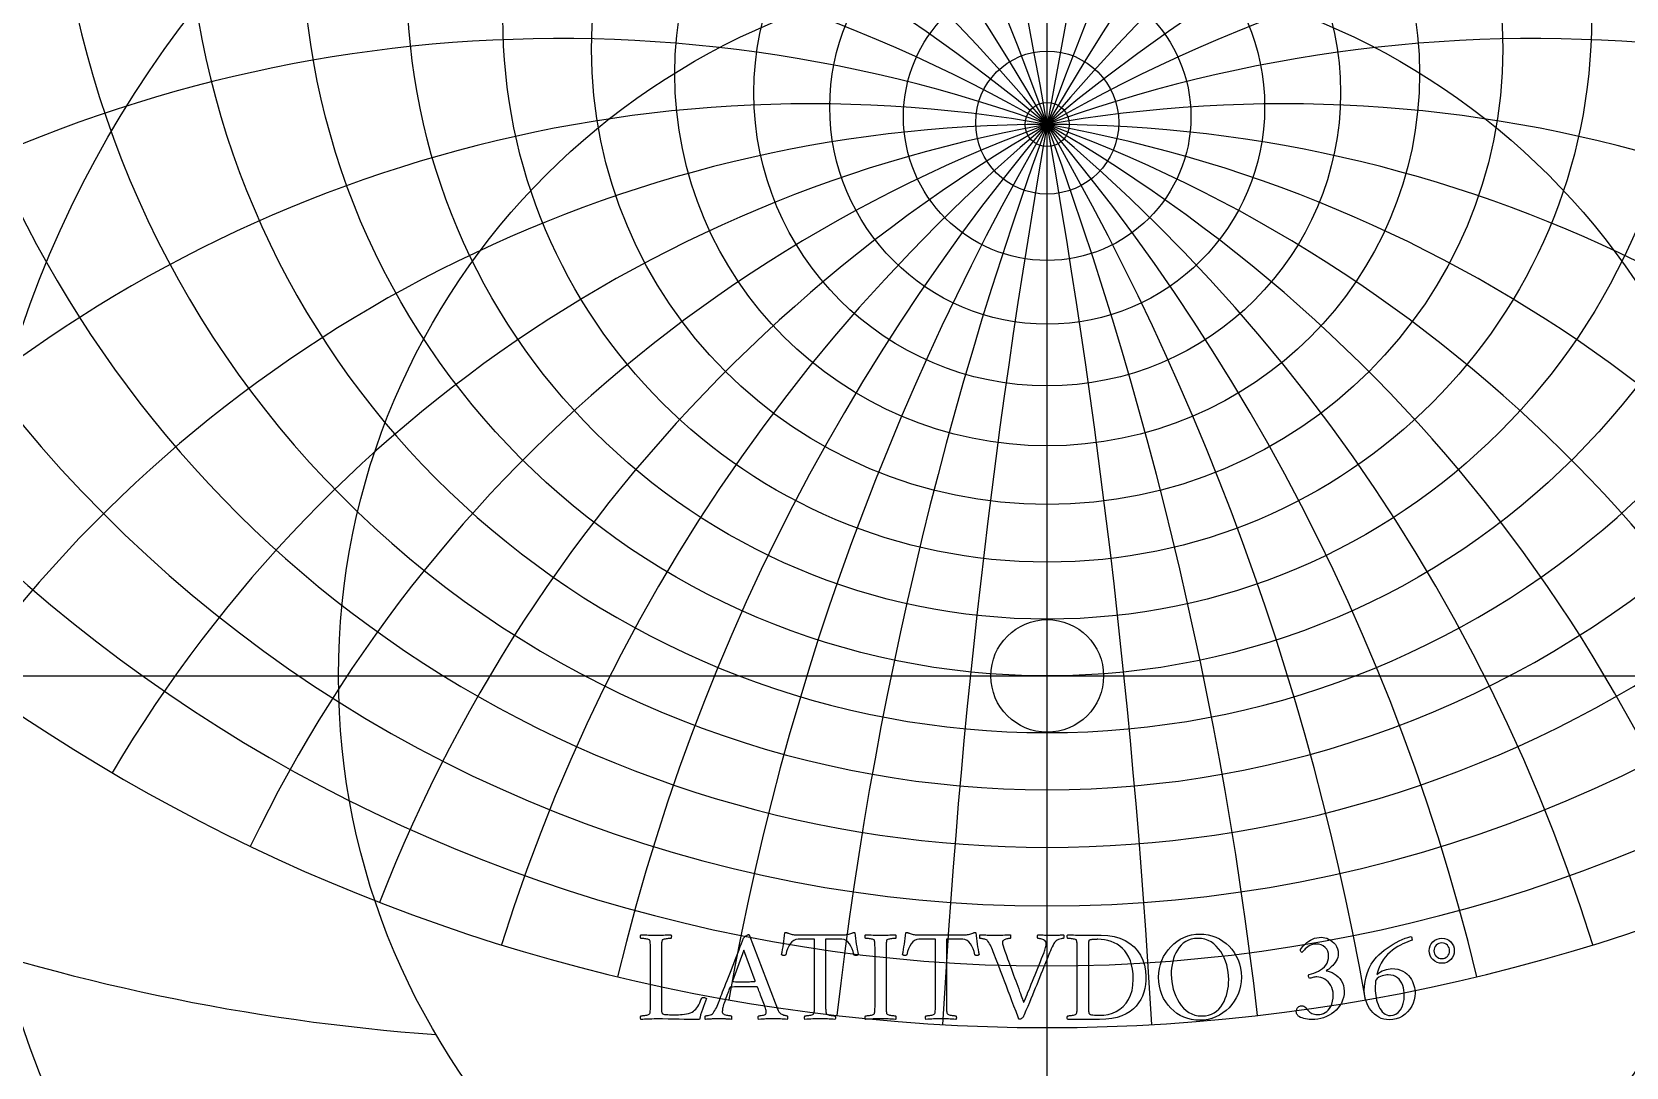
# Model space of a CAD drawing. Header units: millimetres. Extents: x -76 to 76, y -76 to 86.
# Drawn here: x -42 to 23.9, y -16.2 to 26.6 of the extents above; entities that cross this region are included whole.
import ezdxf

# ---------------------------------------------------------------- set-up
doc = ezdxf.new("R2010")
doc.units = ezdxf.units.MM
for name, color, linetype in [('CUT_INNER', 6, 'Continuous'), ('CUT_OUTER', 1, 'Continuous'), ('ENGRAVE', 7, 'Continuous'), ('ENGRAVE_FINE', 8, 'Continuous'), ('GUIDE', 3, 'Continuous'), ('TEXT', 5, 'Continuous')]:
    doc.layers.add(name, color=color, linetype=linetype)

msp = doc.modelspace()

# ---------------------------------------------------------------- linework, layer by layer
at = {"layer": 'CUT_INNER'}
msp.add_circle((0, 0), 2.33, dxfattribs=at)
at = {"layer": 'CUT_OUTER'}
msp.add_arc((0.0001, -0.0001), 75.9999, 179.913117, 0.0001, dxfattribs=at)
at = {"layer": 'ENGRAVE'}
for points in [[(0, -68.4), (0, 68.4)], [(-68.4, 0), (68.4, 0)]]:
    msp.add_lwpolyline(points, dxfattribs=at)
for centre, radius in [((0, 0), 68.4), ((0, 30.813), 30.813), ((0, 28.8188), 26.4723), ((0, 27.2162), 22.5103), ((0, 0), 44.7739), ((0, 25.9327), 18.8412), ((0, 24.9158), 15.3988), ((0, 24.1272), 12.13), ((0, 23.539), 8.9911), ((0, 0), 29.3085), ((0, 23.1318), 5.9447), ((0, 22.8924), 2.9578), ((0, 22.8134), 0.912)]:
    msp.add_circle(centre, radius, dxfattribs=at)
for centre, radius, start, end in [((0, 33.2996), 35.6461, 104.436571, 75.563429), ((0, 36.4224), 41.1283, 146.343028, 33.656972), ((0, 40.3911), 47.4826, 168.076059, 11.923941), ((0, 45.5234), 55.0404, 184.845211, 355.154789), ((0, 52.3215), 64.3186, 199.041634, 340.958366), ((0, -32.5302), 55.3436, 36, 144), ((0, -32.5302), 55.3436, 36, 144), ((0, 61.626), 76.1739, 211.615649, 328.384351), ((-19.0381, 71.0512), 86.1129, 235.026154, 265.845624)]:
    msp.add_arc(centre, radius, start, end, dxfattribs=at)
at = {"layer": 'ENGRAVE_FINE'}
for centre, radius, start, end in [((-313.8692, -32.5302), 318.7111, 3.256593, 18.285878), ((-313.8692, -32.5302), 318.7111, 3.256593, 18.285878), ((313.8692, -32.5302), 318.7111, 161.714122, 176.743407), ((313.8692, -32.5302), 318.7111, 161.714122, 176.743407), ((-152.0553, -32.5302), 161.8139, 6.558023, 36.869498), ((-152.0553, -32.5302), 161.8139, 6.558023, 36.869498), ((152.0553, -32.5302), 161.8139, 143.130502, 173.441977), ((152.0553, -32.5302), 161.8139, 143.130502, 173.441977), ((-95.8579, -32.5302), 110.6872, 9.951474, 56.069558), ((-95.8579, -32.5302), 110.6872, 9.951474, 56.069558), ((95.8579, -32.5302), 110.6872, 123.930442, 170.048526), ((95.8579, -32.5302), 110.6872, 123.930442, 170.048526), ((-65.9559, -32.5302), 86.0994, 13.489072, 76.236453), ((-65.9559, -32.5302), 86.0994, 13.489072, 76.236453), ((65.9559, -32.5302), 86.0994, 103.763547, 166.510928), ((65.9559, -32.5302), 86.0994, 103.763547, 166.510928), ((-46.4388, -32.5302), 72.2459, 17.231004, 97.725349), ((-46.4388, -32.5302), 72.2459, 17.231004, 97.725349), ((46.4388, -32.5302), 72.2459, 82.274651, 162.768996), ((46.4388, -32.5302), 72.2459, 82.274651, 162.768996), ((-31.9526, -32.5302), 63.9053, 21.249547, 120.755909), ((-31.9526, -32.5302), 63.9053, 21.249547, 120.755909), ((31.9526, -32.5302), 63.9053, 59.244091, 158.750453), ((31.9526, -32.5302), 63.9053, 59.244091, 158.750453), ((-20.1434, -32.5302), 58.8954, 25.634518, 130.214249), ((-20.1434, -32.5302), 58.8954, 25.634518, 130.214249), ((20.1434, -32.5302), 58.8954, 49.785751, 154.365482), ((20.1434, -32.5302), 58.8954, 49.785751, 154.365482), ((-9.7586, -32.5302), 56.1974, 30.500929, 137.66478), ((-9.7586, -32.5302), 56.1974, 30.500929, 137.66478), ((9.7586, -32.5302), 56.1974, 42.33522, 149.499071), ((9.7586, -32.5302), 56.1974, 42.33522, 149.499071), ((0, 129.939), 152.7524, 243.541053, 296.458947)]:
    msp.add_arc(centre, radius, start, end, dxfattribs=at)
at = {"layer": 'GUIDE'}
msp.add_circle((0, 0), 69.54, dxfattribs=at)
at = {"layer": 'TEXT'}
for points in [[(-15.9487, -13.5826), (-15.9487, -13.5886), (-15.9487, -13.5961), (-15.9487, -13.6048), (-15.9487, -13.6149), (-15.9487, -13.6411), (-15.9487, -13.6709), (-15.9487, -13.7044), (-15.9487, -13.7417), (-15.9484, -13.7799), (-15.9474, -13.8165), (-15.9457, -13.8514), (-15.9433, -13.8846), (-15.94, -13.9136), (-15.9352, -13.9358), (-15.9292, -13.9514), (-15.9218, -13.9601), (-15.8933, -13.9771), (-15.8618, -13.9905), (-15.8272, -14.0001), (-15.7896, -14.006), (-15.7449, -14.0095), (-15.6892, -14.012), (-15.6222, -14.0135), (-15.5442, -14.0141), (-15.2476, -14.0141), (-15.1702, -14.0119), (-15.0891, -14.0053), (-15.0043, -13.9943), (-14.9159, -13.979), (-14.8301, -13.9589), (-14.7534, -13.9338), (-14.6858, -13.9037), (-14.6273, -13.8684), (-14.5796, -13.83), (-14.5336, -13.7848), (-14.4893, -13.7329), (-14.4466, -13.6743), (-14.406, -13.6068), (-14.3677, -13.5286), (-14.3318, -13.4396), (-14.2983, -13.3399), (-14.2895, -13.3257), (-14.274, -13.3156), (-14.2518, -13.3095), (-14.2228, -13.3075), (-14.1783, -13.3095), (-14.1419, -13.3156), (-14.1136, -13.3257), (-14.0933, -13.3399), (-14.1319, -13.4494), (-14.1722, -13.5623), (-14.2142, -13.6786), (-14.2578, -13.7983), (-14.2985, -13.9153), (-14.3313, -14.0235), (-14.3564, -14.1229), (-14.3738, -14.2136), (-14.5865, -14.2129), (-14.7985, -14.2109), (-15.0099, -14.2075), (-15.2206, -14.2028), (-15.4377, -14.1981), (-15.6683, -14.1947), (-15.9123, -14.1927), (-16.1699, -14.192), (-16.2592, -14.1925), (-16.3438, -14.1941), (-16.4237, -14.1966), (-16.4989, -14.2001), (-16.5724, -14.2037), (-16.6472, -14.2062), (-16.7234, -14.2077), (-16.8009, -14.2082), (-16.8102, -14.1954), (-16.8164, -14.1786), (-16.8196, -14.1577), (-16.8198, -14.1327), (-16.8176, -14.1078), (-16.8137, -14.0869), (-16.8082, -14.07), (-16.8009, -14.0572), (-16.7814, -14.0567), (-16.7551, -14.0552), (-16.722, -14.0526), (-16.6822, -14.0491), (-16.6396, -14.0442), (-16.598, -14.0376), (-16.5574, -14.0294), (-16.5177, -14.0194), (-16.4832, -14.0083), (-16.4577, -13.9965), (-16.4414, -13.9841), (-16.4341, -13.9709), (-16.4245, -13.9362), (-16.4173, -13.8967), (-16.4124, -13.8526), (-16.4099, -13.8037), (-16.4087, -13.7515), (-16.4078, -13.6972), (-16.4073, -13.6409), (-16.4072, -13.5826), (-16.4072, -11.3335), (-16.4073, -11.275), (-16.4078, -11.2182), (-16.4087, -11.1631), (-16.4099, -11.1096), (-16.4124, -11.0596), (-16.4173, -11.0146), (-16.4245, -10.9746), (-16.4341, -10.9397), (-16.4414, -10.9246), (-16.4577, -10.9114), (-16.4832, -10.9003), (-16.5177, -10.8912), (-16.5574, -10.8836), (-16.598, -10.877), (-16.6396, -10.8715), (-16.6822, -10.8669), (-16.722, -10.8634), (-16.7551, -10.8608), (-16.7814, -10.8593), (-16.8009, -10.8588), (-16.8082, -10.846), (-16.8137, -10.8292), (-16.8176, -10.8083), (-16.8198, -10.7833), (-16.8196, -10.7584), (-16.8164, -10.7375), (-16.8102, -10.7206), (-16.8009, -10.7078), (-16.7203, -10.7107), (-16.6404, -10.7139), (-16.5612, -10.7174), (-16.4827, -10.7213), (-16.4048, -10.7248), (-16.3276, -10.7274), (-16.2511, -10.7289), (-16.1753, -10.7294), (-16.0976, -10.7289), (-16.0209, -10.7274), (-15.9452, -10.7248), (-15.8705, -10.7213), (-15.7955, -10.7174), (-15.7188, -10.7139), (-15.6404, -10.7107), (-15.5604, -10.7078), (-15.5511, -10.7206), (-15.5449, -10.7375), (-15.5417, -10.7584), (-15.5415, -10.7833), (-15.5437, -10.8083), (-15.5476, -10.8292), (-15.5531, -10.846), (-15.5604, -10.8588), (-15.5799, -10.8593), (-15.6062, -10.8608), (-15.6393, -10.8634), (-15.679, -10.8669), (-15.7215, -10.8715), (-15.7626, -10.877), (-15.8024, -10.8836), (-15.8409, -10.8912), (-15.8746, -10.9003), (-15.9002, -10.9114), (-15.9177, -10.9246), (-15.9271, -10.9397), (-15.9344, -10.9687), (-15.94, -11.0018), (-15.9438, -11.0388), (-15.946, -11.08), (-15.9472, -11.1241), (-15.948, -11.1703), (-15.9486, -11.2185), (-15.9487, -11.2687), (-15.9487, -11.2768), (-15.9487, -11.2849), (-15.9487, -11.293), (-15.9487, -11.3011), (-15.9487, -11.3092), (-15.9487, -11.3173), (-15.9487, -11.3254), (-15.9487, -11.3335)], [(-13.5702, -13.4585), (-13.567, -13.4503), (-13.5574, -13.4255), (-13.5413, -13.3842), (-13.5189, -13.3264), (-13.4911, -13.2544), (-13.4589, -13.1706), (-13.4224, -13.0751), (-13.3814, -12.9677), (-13.3367, -12.8512), (-13.289, -12.7284), (-13.2383, -12.5991), (-13.1845, -12.4634), (-13.1291, -12.3235), (-13.0733, -12.1816), (-13.0172, -12.0377), (-12.9607, -11.8917), (-12.9046, -11.7462), (-12.8495, -11.6038), (-12.7954, -11.4644), (-12.7423, -11.3281), (-12.6912, -11.1973), (-12.6432, -11.0746), (-12.5981, -10.96), (-12.5562, -10.8534), (-12.5422, -10.8312), (-12.5218, -10.8076), (-12.495, -10.7826), (-12.4618, -10.7563), (-12.4276, -10.7328), (-12.3977, -10.7159), (-12.3723, -10.7058), (-12.3512, -10.7024), (-12.3463, -10.7026), (-12.3425, -10.7031), (-12.3396, -10.7039), (-12.3377, -10.7051), (-12.3359, -10.7066), (-12.333, -10.7085), (-12.3291, -10.7107), (-12.3243, -10.7132), (-11.2509, -13.5286), (-11.198, -13.6675), (-11.1579, -13.7713), (-11.1306, -13.8401), (-11.1161, -13.8738), (-11.0994, -13.9025), (-11.0763, -13.9291), (-11.0468, -13.9537), (-11.0109, -13.9763), (-10.9718, -13.9964), (-10.9327, -14.0134), (-10.8936, -14.0274), (-10.8545, -14.0383), (-10.819, -14.0466), (-10.7905, -14.0525), (-10.7691, -14.056), (-10.7547, -14.0572), (-10.7456, -14.0725), (-10.7399, -14.0916), (-10.7375, -14.1143), (-10.7386, -14.1408), (-10.7413, -14.1663), (-10.7439, -14.186), (-10.7466, -14.2), (-10.7493, -14.2082), (-10.8255, -14.203), (-10.8977, -14.1981), (-10.9658, -14.1936), (-11.0298, -14.1893), (-11.0949, -14.1858), (-11.166, -14.1833), (-11.2432, -14.1818), (-11.3265, -14.1813), (-11.4143, -14.1818), (-11.4943, -14.1833), (-11.5666, -14.1858), (-11.6312, -14.1893), (-11.6957, -14.1936), (-11.768, -14.1981), (-11.8481, -14.203), (-11.9359, -14.2082), (-11.9452, -14.1954), (-11.9514, -14.1786), (-11.9546, -14.1577), (-11.9548, -14.1327), (-11.9523, -14.1078), (-11.9474, -14.0869), (-11.9401, -14.07), (-11.9305, -14.0572), (-11.9029, -14.056), (-11.8685, -14.0525), (-11.8274, -14.0466), (-11.7795, -14.0383), (-11.7323, -14.028), (-11.6932, -14.0161), (-11.6622, -14.0024), (-11.6393, -13.9871), (-11.6298, -13.9743), (-11.6231, -13.9574), (-11.6191, -13.9365), (-11.6177, -13.9116), (-11.6199, -13.8831), (-11.6265, -13.8462), (-11.6374, -13.8008), (-11.6528, -13.7471), (-11.6715, -13.6872), (-11.6925, -13.6237), (-11.716, -13.5564), (-11.7418, -13.4855), (-11.7687, -13.4132), (-11.7957, -13.3419), (-11.8227, -13.2716), (-11.8496, -13.2023), (-11.8754, -13.1366), (-11.8988, -13.0769), (-11.9199, -13.0233), (-11.9386, -12.9758), (-11.954, -12.9369), (-11.9649, -12.909), (-11.9715, -12.8924), (-11.9737, -12.8868), (-11.9744, -12.8861), (-11.9764, -12.8841), (-11.9797, -12.8807), (-11.9845, -12.876), (-11.9899, -12.8713), (-11.9953, -12.8679), (-12.0006, -12.8659), (-12.006, -12.8652), (-12.0488, -12.8629), (-12.0964, -12.8612), (-12.1486, -12.8602), (-12.2056, -12.8598), (-12.2639, -12.8598), (-12.3202, -12.8598), (-12.3745, -12.8598), (-12.4267, -12.8598), (-12.4402, -12.8598), (-12.4537, -12.8598), (-12.4672, -12.8598), (-12.4807, -12.8598), (-12.4938, -12.8598), (-12.5063, -12.8598), (-12.5181, -12.8598), (-12.5292, -12.8598), (-12.6071, -12.86), (-12.6789, -12.8605), (-12.7446, -12.8613), (-12.8043, -12.8625), (-12.865, -12.8644), (-12.9337, -12.8672), (-13.0106, -12.8711), (-13.0955, -12.876), (-13.0986, -12.8765), (-13.1023, -12.878), (-13.1067, -12.8806), (-13.1117, -12.8841), (-13.1164, -12.8876), (-13.1198, -12.8902), (-13.1218, -12.8917), (-13.1225, -12.8922), (-13.125, -12.8989), (-13.1326, -12.9192), (-13.1453, -12.9529), (-13.163, -13.0001), (-13.1842, -13.0565), (-13.2075, -13.118), (-13.2327, -13.1846), (-13.26, -13.2563), (-13.2875, -13.3292), (-13.3133, -13.3999), (-13.3374, -13.4681), (-13.3598, -13.534), (-13.3819, -13.5987), (-13.3996, -13.6581), (-13.4129, -13.712), (-13.4218, -13.7606), (-13.4277, -13.804), (-13.432, -13.8428), (-13.4345, -13.8769), (-13.4353, -13.9062), (-13.4301, -13.9343), (-13.4144, -13.9594), (-13.3883, -13.9815), (-13.3517, -14.0006), (-13.3096, -14.0166), (-13.2668, -14.0296), (-13.2233, -14.0395), (-13.1791, -14.0464), (-13.1389, -14.0511), (-13.107, -14.0545), (-13.0836, -14.0565), (-13.0686, -14.0572), (-13.0635, -14.0655), (-13.0591, -14.0794), (-13.0554, -14.0992), (-13.0524, -14.1246), (-13.0507, -14.1511), (-13.051, -14.1738), (-13.0534, -14.1929), (-13.0578, -14.2082), (-13.1072, -14.2055), (-13.1528, -14.2028), (-13.1948, -14.2001), (-13.2331, -14.1974), (-13.2695, -14.1947), (-13.3059, -14.192), (-13.3423, -14.1893), (-13.3787, -14.1866), (-13.418, -14.1843), (-13.463, -14.1826), (-13.5137, -14.1816), (-13.5702, -14.1813), (-13.6271, -14.1816), (-13.6794, -14.1826), (-13.7269, -14.1843), (-13.7697, -14.1866), (-13.8102, -14.1893), (-13.8506, -14.192), (-13.8911, -14.1947), (-13.9315, -14.1974), (-13.9747, -14.2001), (-14.0232, -14.2028), (-14.0772, -14.2055), (-14.1365, -14.2082), (-14.1412, -14.2), (-14.1446, -14.186), (-14.1466, -14.1663), (-14.1473, -14.1408), (-14.1466, -14.1143), (-14.1446, -14.0916), (-14.1412, -14.0725), (-14.1365, -14.0572), (-14.108, -14.0557), (-14.0711, -14.0511), (-14.0258, -14.0435), (-13.972, -14.0329), (-13.9189, -14.0189), (-13.8756, -14.0012), (-13.842, -13.9798), (-13.8183, -13.9547), (-13.7793, -13.902), (-13.7434, -13.8462), (-13.7106, -13.7874), (-13.6807, -13.7255), (-13.6526, -13.6613), (-13.6248, -13.5954), (-13.5973, -13.5278), (-13.5702, -13.4585)], [(-8.3708, -10.7078), (-8.3361, -10.7061), (-8.2966, -10.7011), (-8.2525, -10.6926), (-8.2036, -10.6808), (-8.1557, -10.6677), (-8.1146, -10.6552), (-8.0802, -10.6434), (-8.0526, -10.6323), (-8.0327, -10.6229), (-8.0162, -10.6161), (-8.003, -10.6121), (-7.9932, -10.6107), (-7.9848, -10.6114), (-7.9757, -10.6134), (-7.9659, -10.6168), (-7.9555, -10.6215), (-7.9415, -10.7419), (-7.9265, -10.8602), (-7.9105, -10.9765), (-7.8935, -11.0907), (-7.8754, -11.203), (-7.8564, -11.3132), (-7.8363, -11.4214), (-7.8153, -11.5276), (-7.8217, -11.5334), (-7.8301, -11.5398), (-7.8405, -11.5468), (-7.853, -11.5546), (-7.8672, -11.5613), (-7.8827, -11.5654), (-7.8995, -11.5667), (-7.9177, -11.5654), (-7.9447, -11.5637), (-7.9663, -11.5586), (-7.9825, -11.5502), (-7.9932, -11.5384), (-8.0246, -11.4066), (-8.0647, -11.2863), (-8.1136, -11.1774), (-8.1712, -11.08), (-8.238, -10.9997), (-8.3142, -10.9424), (-8.3998, -10.908), (-8.4948, -10.8966), (-9.1636, -10.8966), (-9.1636, -13.5826), (-9.1635, -13.6409), (-9.163, -13.6972), (-9.1621, -13.7515), (-9.1609, -13.8037), (-9.1584, -13.8526), (-9.1535, -13.8967), (-9.1463, -13.9362), (-9.1367, -13.9709), (-9.1272, -13.9841), (-9.1097, -13.9965), (-9.0841, -14.0083), (-9.0504, -14.0194), (-9.0121, -14.0294), (-8.9728, -14.0376), (-8.9326, -14.0442), (-8.8913, -14.0491), (-8.8527, -14.0526), (-8.8205, -14.0552), (-8.7947, -14.0567), (-8.7753, -14.0572), (-8.7681, -14.07), (-8.7625, -14.0869), (-8.7586, -14.1078), (-8.7564, -14.1327), (-8.7566, -14.1577), (-8.7598, -14.1786), (-8.766, -14.1954), (-8.7753, -14.2082), (-8.8554, -14.203), (-8.9337, -14.1981), (-9.0104, -14.1936), (-9.0854, -14.1893), (-9.1601, -14.1858), (-9.2358, -14.1833), (-9.3125, -14.1818), (-9.3902, -14.1813), (-9.466, -14.1818), (-9.5425, -14.1833), (-9.6197, -14.1858), (-9.6976, -14.1893), (-9.7761, -14.1936), (-9.8554, -14.1981), (-9.9353, -14.203), (-10.0158, -14.2082), (-10.0251, -14.1954), (-10.0313, -14.1786), (-10.0345, -14.1577), (-10.0347, -14.1327), (-10.0325, -14.1078), (-10.0286, -14.0869), (-10.0231, -14.07), (-10.0158, -14.0572), (-9.9963, -14.0567), (-9.97, -14.0552), (-9.9369, -14.0526), (-9.8972, -14.0491), (-9.8545, -14.0442), (-9.8129, -14.0376), (-9.7723, -14.0294), (-9.7327, -14.0194), (-9.6981, -14.0083), (-9.6727, -13.9965), (-9.6563, -13.9841), (-9.6491, -13.9709), (-9.6395, -13.9362), (-9.6322, -13.8967), (-9.6273, -13.8526), (-9.6248, -13.8037), (-9.6236, -13.7515), (-9.6228, -13.6972), (-9.6223, -13.6409), (-9.6221, -13.5826), (-9.6221, -10.8966), (-10.3017, -10.8966), (-10.3967, -10.908), (-10.4824, -10.9424), (-10.5585, -10.9997), (-10.6253, -11.08), (-10.6833, -11.1774), (-10.7332, -11.2863), (-10.775, -11.4066), (-10.8087, -11.5384), (-10.8195, -11.5502), (-10.8356, -11.5586), (-10.8572, -11.5637), (-10.8842, -11.5654), (-10.9022, -11.5667), (-10.9186, -11.5654), (-10.9332, -11.5613), (-10.9462, -11.5546), (-10.9575, -11.5468), (-10.9671, -11.5398), (-10.975, -11.5334), (-10.9813, -11.5276), (-10.9604, -11.4214), (-10.9408, -11.3132), (-10.9226, -11.203), (-10.9058, -11.0907), (-10.8899, -10.9765), (-10.8747, -10.8602), (-10.8602, -10.7419), (-10.8464, -10.6215), (-10.8323, -10.6173), (-10.8168, -10.6154), (-10.7999, -10.6159), (-10.7817, -10.6188), (-10.7638, -10.623), (-10.748, -10.6276), (-10.7342, -10.6325), (-10.7224, -10.6377), (-10.6956, -10.6486), (-10.6637, -10.6599), (-10.6268, -10.6716), (-10.5848, -10.6835), (-10.5419, -10.6942), (-10.5019, -10.7017), (-10.465, -10.7063), (-10.4311, -10.7078)], [(-6.8876, -10.7294), (-6.8099, -10.7289), (-6.7332, -10.7274), (-6.6575, -10.7248), (-6.5828, -10.7213), (-6.5078, -10.7174), (-6.4311, -10.7139), (-6.3528, -10.7107), (-6.2727, -10.7078), (-6.2634, -10.7206), (-6.2572, -10.7375), (-6.254, -10.7584), (-6.2538, -10.7833), (-6.256, -10.8083), (-6.2599, -10.8292), (-6.2654, -10.846), (-6.2727, -10.8588), (-6.2922, -10.8593), (-6.3185, -10.8608), (-6.3516, -10.8634), (-6.3914, -10.8669), (-6.4338, -10.8715), (-6.475, -10.877), (-6.5147, -10.8836), (-6.5532, -10.8912), (-6.5869, -10.9003), (-6.6125, -10.9114), (-6.63, -10.9246), (-6.6395, -10.9397), (-6.6467, -10.9687), (-6.6523, -11.0018), (-6.6561, -11.0388), (-6.6583, -11.08), (-6.6595, -11.1241), (-6.6604, -11.1703), (-6.6609, -11.2185), (-6.661, -11.2687), (-6.661, -11.2768), (-6.661, -11.2849), (-6.661, -11.293), (-6.661, -11.3011), (-6.661, -11.3092), (-6.661, -11.3173), (-6.661, -11.3254), (-6.661, -11.3335), (-6.661, -13.5826), (-6.661, -13.5907), (-6.661, -13.5987), (-6.661, -13.6068), (-6.661, -13.6149), (-6.661, -13.623), (-6.661, -13.6311), (-6.661, -13.6392), (-6.661, -13.6473), (-6.6609, -13.6973), (-6.6604, -13.745), (-6.6595, -13.7904), (-6.6583, -13.8334), (-6.6561, -13.8733), (-6.6523, -13.9096), (-6.6467, -13.9421), (-6.6395, -13.9709), (-6.63, -13.9841), (-6.6125, -13.9965), (-6.5869, -14.0083), (-6.5532, -14.0194), (-6.5147, -14.0294), (-6.475, -14.0376), (-6.4338, -14.0442), (-6.3914, -14.0491), (-6.3516, -14.0526), (-6.3185, -14.0552), (-6.2922, -14.0567), (-6.2727, -14.0572), (-6.2654, -14.07), (-6.2599, -14.0869), (-6.256, -14.1078), (-6.2538, -14.1327), (-6.254, -14.1577), (-6.2572, -14.1786), (-6.2634, -14.1954), (-6.2727, -14.2082), (-6.3528, -14.203), (-6.4311, -14.1981), (-6.5078, -14.1936), (-6.5828, -14.1893), (-6.6575, -14.1858), (-6.7332, -14.1833), (-6.8099, -14.1818), (-6.8876, -14.1813), (-6.9634, -14.1818), (-7.0399, -14.1833), (-7.1171, -14.1858), (-7.195, -14.1893), (-7.2735, -14.1936), (-7.3528, -14.1981), (-7.4326, -14.203), (-7.5132, -14.2082), (-7.5225, -14.1954), (-7.5287, -14.1786), (-7.5319, -14.1577), (-7.5321, -14.1327), (-7.5299, -14.1078), (-7.526, -14.0869), (-7.5205, -14.07), (-7.5132, -14.0572), (-7.4937, -14.0567), (-7.4674, -14.0552), (-7.4343, -14.0526), (-7.3946, -14.0491), (-7.3519, -14.0442), (-7.3103, -14.0376), (-7.2697, -14.0294), (-7.2301, -14.0194), (-7.1955, -14.0083), (-7.17, -13.9965), (-7.1537, -13.9841), (-7.1465, -13.9709), (-7.1368, -13.9362), (-7.1296, -13.8967), (-7.1247, -13.8526), (-7.1222, -13.8037), (-7.121, -13.7515), (-7.1202, -13.6972), (-7.1197, -13.6409), (-7.1195, -13.5826), (-7.1195, -11.3335), (-7.1197, -11.275), (-7.1202, -11.2182), (-7.121, -11.1631), (-7.1222, -11.1096), (-7.1247, -11.0596), (-7.1296, -11.0146), (-7.1368, -10.9746), (-7.1465, -10.9397), (-7.1537, -10.9246), (-7.17, -10.9114), (-7.1955, -10.9003), (-7.2301, -10.8912), (-7.2697, -10.8836), (-7.3103, -10.877), (-7.3519, -10.8715), (-7.3946, -10.8669), (-7.4343, -10.8634), (-7.4674, -10.8608), (-7.4937, -10.8593), (-7.5132, -10.8588), (-7.5205, -10.846), (-7.526, -10.8292), (-7.5299, -10.8083), (-7.5321, -10.7833), (-7.5319, -10.7584), (-7.5287, -10.7375), (-7.5225, -10.7206), (-7.5132, -10.7078), (-7.4326, -10.7107), (-7.3528, -10.7139), (-7.2735, -10.7174), (-7.195, -10.7213), (-7.1171, -10.7248), (-7.0399, -10.7274), (-6.9634, -10.7289), (-6.8876, -10.7294)], [(-3.371, -10.7078), (-3.3362, -10.7061), (-3.2968, -10.7011), (-3.2526, -10.6926), (-3.2038, -10.6808), (-3.1559, -10.6677), (-3.1148, -10.6552), (-3.0804, -10.6434), (-3.0527, -10.6323), (-3.0329, -10.6229), (-3.0163, -10.6161), (-3.0032, -10.6121), (-2.9934, -10.6107), (-2.985, -10.6114), (-2.9759, -10.6134), (-2.9661, -10.6168), (-2.9557, -10.6215), (-2.9417, -10.7419), (-2.9267, -10.8602), (-2.9107, -10.9765), (-2.8936, -11.0907), (-2.8756, -11.203), (-2.8566, -11.3132), (-2.8365, -11.4214), (-2.8154, -11.5276), (-2.8218, -11.5334), (-2.8303, -11.5398), (-2.8407, -11.5468), (-2.8532, -11.5546), (-2.8673, -11.5613), (-2.8829, -11.5654), (-2.8997, -11.5667), (-2.9179, -11.5654), (-2.9449, -11.5637), (-2.9665, -11.5586), (-2.9826, -11.5502), (-2.9934, -11.5384), (-3.0248, -11.4066), (-3.0649, -11.2863), (-3.1138, -11.1774), (-3.1714, -11.08), (-3.2382, -10.9997), (-3.3143, -10.9424), (-3.4, -10.908), (-3.495, -10.8966), (-4.1638, -10.8966), (-4.1638, -13.5826), (-4.1637, -13.6409), (-4.1631, -13.6972), (-4.1623, -13.7515), (-4.1611, -13.8037), (-4.1586, -13.8526), (-4.1537, -13.8967), (-4.1465, -13.9362), (-4.1369, -13.9709), (-4.1274, -13.9841), (-4.1099, -13.9965), (-4.0843, -14.0083), (-4.0506, -14.0194), (-4.0123, -14.0294), (-3.973, -14.0376), (-3.9327, -14.0442), (-3.8914, -14.0491), (-3.8528, -14.0526), (-3.8207, -14.0552), (-3.7949, -14.0567), (-3.7755, -14.0572), (-3.7682, -14.07), (-3.7627, -14.0869), (-3.7588, -14.1078), (-3.7566, -14.1327), (-3.7568, -14.1577), (-3.76, -14.1786), (-3.7662, -14.1954), (-3.7755, -14.2082), (-3.8555, -14.203), (-3.9339, -14.1981), (-4.0106, -14.1936), (-4.0856, -14.1893), (-4.1603, -14.1858), (-4.236, -14.1833), (-4.3126, -14.1818), (-4.3903, -14.1813), (-4.4662, -14.1818), (-4.5427, -14.1833), (-4.6199, -14.1858), (-4.6978, -14.1893), (-4.7763, -14.1936), (-4.8555, -14.1981), (-4.9354, -14.203), (-5.016, -14.2082), (-5.0253, -14.1954), (-5.0315, -14.1786), (-5.0347, -14.1577), (-5.0349, -14.1327), (-5.0327, -14.1078), (-5.0288, -14.0869), (-5.0232, -14.07), (-5.016, -14.0572), (-4.9964, -14.0567), (-4.9702, -14.0552), (-4.9371, -14.0526), (-4.8973, -14.0491), (-4.8547, -14.0442), (-4.8131, -14.0376), (-4.7724, -14.0294), (-4.7328, -14.0194), (-4.6983, -14.0083), (-4.6728, -13.9965), (-4.6565, -13.9841), (-4.6492, -13.9709), (-4.6396, -13.9362), (-4.6324, -13.8967), (-4.6275, -13.8526), (-4.625, -13.8037), (-4.6238, -13.7515), (-4.6229, -13.6972), (-4.6224, -13.6409), (-4.6223, -13.5826), (-4.6223, -10.8966), (-5.3019, -10.8966), (-5.3969, -10.908), (-5.4825, -10.9424), (-5.5587, -10.9997), (-5.6255, -11.08), (-5.6835, -11.1774), (-5.7333, -11.2863), (-5.7751, -11.4066), (-5.8089, -11.5384), (-5.8196, -11.5502), (-5.8358, -11.5586), (-5.8574, -11.5637), (-5.8844, -11.5654), (-5.9024, -11.5667), (-5.9187, -11.5654), (-5.9334, -11.5613), (-5.9464, -11.5546), (-5.9577, -11.5468), (-5.9673, -11.5398), (-5.9752, -11.5334), (-5.9814, -11.5276), (-5.9605, -11.4214), (-5.941, -11.3132), (-5.9228, -11.203), (-5.9059, -11.0907), (-5.8901, -10.9765), (-5.8749, -10.8602), (-5.8604, -10.7419), (-5.8466, -10.6215), (-5.8324, -10.6173), (-5.8169, -10.6154), (-5.8001, -10.6159), (-5.7819, -10.6188), (-5.764, -10.623), (-5.7482, -10.6276), (-5.7344, -10.6325), (-5.7226, -10.6377), (-5.6958, -10.6486), (-5.6639, -10.6599), (-5.627, -10.6716), (-5.585, -10.6835), (-5.542, -10.6942), (-5.5021, -10.7017), (-5.4652, -10.7063), (-5.4313, -10.7078)], [(-2.1736, -10.7294), (-2.088, -10.7289), (-2.0037, -10.7274), (-1.9208, -10.7248), (-1.8392, -10.7213), (-1.7586, -10.7174), (-1.6787, -10.7139), (-1.5995, -10.7107), (-1.521, -10.7078), (-1.5164, -10.7211), (-1.5136, -10.7395), (-1.5124, -10.7629), (-1.5129, -10.7914), (-1.5151, -10.8189), (-1.519, -10.8393), (-1.5245, -10.8526), (-1.5318, -10.8588), (-1.5461, -10.8597), (-1.5675, -10.8622), (-1.596, -10.8664), (-1.6315, -10.8723), (-1.6701, -10.8804), (-1.7077, -10.8912), (-1.7443, -10.9047), (-1.7799, -10.9209), (-1.8105, -10.9409), (-1.8325, -10.966), (-1.8456, -10.9962), (-1.85, -11.0314), (-1.8439, -11.086), (-1.8257, -11.1636), (-1.7954, -11.264), (-1.7529, -11.3874), (-1.7295, -11.4516), (-1.7023, -11.5256), (-1.6715, -11.6094), (-1.6369, -11.7029), (-1.5997, -11.8039), (-1.5608, -11.9099), (-1.5201, -12.021), (-1.4778, -12.1371), (-1.4345, -12.2558), (-1.3909, -12.3744), (-1.3469, -12.4931), (-1.3025, -12.6117), (-1.2591, -12.728), (-1.2176, -12.8396), (-1.1782, -12.9465), (-1.1407, -13.0486), (-1.106, -13.1438), (-1.0747, -13.23), (-1.0467, -13.307), (-1.0221, -13.3749), (-1.0017, -13.431), (-0.9863, -13.4727), (-0.9761, -13.4998), (-0.9708, -13.5125), (-0.9624, -13.4941), (-0.9479, -13.4605), (-0.9274, -13.4118), (-0.9007, -13.3479), (-0.8692, -13.2716), (-0.834, -13.1855), (-0.795, -13.0896), (-0.7524, -12.9839), (-0.7067, -12.8705), (-0.6587, -12.7513), (-0.6083, -12.6264), (-0.5555, -12.4958), (-0.5014, -12.3618), (-0.447, -12.2268), (-0.3922, -12.0907), (-0.3371, -11.9537), (-0.2827, -11.8182), (-0.2299, -11.6867), (-0.1788, -11.5593), (-0.1294, -11.4359), (-0.1112, -11.3894), (-0.0944, -11.3415), (-0.0789, -11.2923), (-0.0647, -11.2418), (-0.0529, -11.1926), (-0.0445, -11.1474), (-0.0394, -11.1063), (-0.0378, -11.0692), (-0.0423, -11.0287), (-0.056, -10.9937), (-0.0787, -10.964), (-0.1106, -10.9397), (-0.1476, -10.9198), (-0.1861, -10.9033), (-0.2259, -10.8902), (-0.267, -10.8804), (-0.3056, -10.8733), (-0.3378, -10.8683), (-0.3636, -10.8652), (-0.3829, -10.8642), (-0.3924, -10.8556), (-0.3991, -10.8406), (-0.4032, -10.8192), (-0.4045, -10.7914), (-0.4032, -10.7629), (-0.3991, -10.7395), (-0.3924, -10.7211), (-0.3829, -10.7078), (-0.3111, -10.7107), (-0.2414, -10.7139), (-0.1736, -10.7174), (-0.1079, -10.7213), (-0.0421, -10.7248), (0.0256, -10.7274), (0.0954, -10.7289), (0.1672, -10.7294), (0.226, -10.7292), (0.2784, -10.7287), (0.3245, -10.7279), (0.3641, -10.7267), (0.4003, -10.7252), (0.4362, -10.7233), (0.4718, -10.7211), (0.507, -10.7186), (0.5441, -10.7159), (0.5852, -10.7132), (0.6304, -10.7105), (0.6796, -10.7078), (0.684, -10.7213), (0.6863, -10.7402), (0.6867, -10.7644), (0.685, -10.7941), (0.6819, -10.8224), (0.6782, -10.8426), (0.6739, -10.8548), (0.6688, -10.8588), (0.6474, -10.8605), (0.6155, -10.8656), (0.5732, -10.874), (0.5205, -10.8858), (0.4654, -10.9026), (0.416, -10.9262), (0.3723, -10.9566), (0.3344, -10.9937), (0.3083, -11.0275), (0.2784, -11.0752), (0.2449, -11.1368), (0.2077, -11.2121), (0.1697, -11.2935), (0.1342, -11.3732), (0.101, -11.4513), (0.0701, -11.5276), (-0.0012, -11.7046), (-0.0694, -11.8742), (-0.1347, -12.0363), (-0.1969, -12.191), (-0.2572, -12.3407), (-0.3169, -12.4877), (-0.3759, -12.632), (-0.4342, -12.7735), (-0.4927, -12.9151), (-0.5522, -13.0594), (-0.6127, -13.2064), (-0.6742, -13.356), (-0.7382, -13.5111), (-0.8063, -13.6743), (-0.8785, -13.8455), (-0.9547, -14.0248), (-0.9767, -14.072), (-0.9998, -14.1111), (-1.0239, -14.1421), (-1.049, -14.1651), (-1.0748, -14.1816), (-1.101, -14.1934), (-1.1274, -14.2005), (-1.1542, -14.2028), (-1.162, -14.2006), (-1.1691, -14.1941), (-1.1755, -14.1831), (-1.1812, -14.1678), (-1.1866, -14.1514), (-1.192, -14.1374), (-1.1974, -14.1258), (-1.2028, -14.1165), (-1.2902, -13.8858), (-1.3747, -13.6628), (-1.4561, -13.4476), (-1.5345, -13.2401), (-1.6117, -13.0356), (-1.6895, -12.8295), (-1.7681, -12.6217), (-1.8473, -12.4122), (-1.9294, -12.1964), (-2.0165, -11.9699), (-2.1087, -11.7326), (-2.206, -11.4845), (-2.2355, -11.4083), (-2.2646, -11.3362), (-2.2934, -11.2681), (-2.3219, -11.204), (-2.3511, -11.1433), (-2.3819, -11.0854), (-2.4145, -11.0301), (-2.4487, -10.9775), (-2.4649, -10.9569), (-2.4864, -10.9384), (-2.5134, -10.9219), (-2.5458, -10.9074), (-2.5806, -10.8949), (-2.6152, -10.8844), (-2.6494, -10.876), (-2.6833, -10.8696), (-2.7148, -10.8649), (-2.7419, -10.8615), (-2.7647, -10.8595), (-2.7831, -10.8588), (-2.7854, -10.8543), (-2.7871, -10.8406), (-2.7881, -10.8179), (-2.7885, -10.786), (-2.7881, -10.7538), (-2.7871, -10.7301), (-2.7854, -10.7147), (-2.7831, -10.7078), (-2.6953, -10.7107), (-2.6152, -10.7139), (-2.5429, -10.7174), (-2.4783, -10.7213), (-2.4138, -10.7248), (-2.3415, -10.7274), (-2.2614, -10.7289), (-2.1736, -10.7294)], [(2.2329, -10.724), (2.5114, -10.738), (2.7696, -10.7799), (3.0076, -10.8499), (3.2253, -10.9478), (3.4209, -11.0698), (3.5921, -11.2121), (3.7391, -11.3746), (3.8618, -11.5573), (3.9585, -11.7567), (4.0276, -11.9692), (4.0691, -12.1949), (4.0829, -12.4337), (4.0772, -12.5999), (4.06, -12.7641), (4.0313, -12.9262), (3.9912, -13.0864), (3.9375, -13.2414), (3.8678, -13.3884), (3.7824, -13.5273), (3.6811, -13.6581), (3.5623, -13.7783), (3.4242, -13.8853), (3.267, -13.9792), (3.0905, -14.0599), (2.893, -14.1248), (2.6725, -14.1711), (2.4291, -14.1989), (2.1628, -14.2082), (0.8468, -14.2082), (0.8375, -14.1954), (0.8313, -14.1786), (0.8281, -14.1577), (0.8279, -14.1327), (0.8301, -14.1078), (0.834, -14.0869), (0.8395, -14.07), (0.8468, -14.0572), (0.8663, -14.0567), (0.8926, -14.0552), (0.9257, -14.0526), (0.9654, -14.0491), (1.0081, -14.0442), (1.0497, -14.0376), (1.0903, -14.0294), (1.1299, -14.0194), (1.1645, -14.0083), (1.19, -13.9965), (1.2063, -13.9841), (1.2135, -13.9709), (1.2232, -13.9362), (1.2304, -13.8967), (1.2353, -13.8526), (1.2378, -13.8037), (1.239, -13.7515), (1.2398, -13.6972), (1.2403, -13.6409), (1.2405, -13.5826), (1.2405, -11.3335), (1.2403, -11.275), (1.2398, -11.2182), (1.239, -11.1631), (1.2378, -11.1096), (1.2353, -11.0596), (1.2304, -11.0146), (1.2232, -10.9746), (1.2135, -10.9397), (1.2063, -10.9246), (1.19, -10.9114), (1.1645, -10.9003), (1.1299, -10.8912), (1.0903, -10.8836), (1.0497, -10.877), (1.0081, -10.8715), (0.9654, -10.8669), (0.9257, -10.8634), (0.8926, -10.8608), (0.8663, -10.8593), (0.8468, -10.8588), (0.8395, -10.846), (0.834, -10.8292), (0.8301, -10.8083), (0.8279, -10.7833), (0.8281, -10.7584), (0.8313, -10.7375), (0.8375, -10.7206), (0.8468, -10.7078), (0.9274, -10.7107), (1.0072, -10.7139), (1.0865, -10.7174), (1.165, -10.7213), (1.2429, -10.7248), (1.3201, -10.7274), (1.3966, -10.7289), (1.4724, -10.7294), (1.5544, -10.7292), (1.6437, -10.7287), (1.7404, -10.7279), (1.8446, -10.7267), (1.9498, -10.7255), (2.0495, -10.7247), (2.1439, -10.7242), (2.2329, -10.724)], [(1.7044, -11.3442), (1.7044, -13.588), (1.7044, -13.6097), (1.7044, -13.6372), (1.7044, -13.6704), (1.7044, -13.7093), (1.7049, -13.7508), (1.7064, -13.7916), (1.7089, -13.8317), (1.7125, -13.8711), (1.7167, -13.9063), (1.7212, -13.9338), (1.7261, -13.9535), (1.7313, -13.9655), (1.7534, -13.9854), (1.7873, -14.0019), (1.833, -14.0151), (1.8904, -14.0248), (1.955, -14.0319), (2.0219, -14.037), (2.0912, -14.04), (2.1628, -14.041), (2.3477, -14.0309), (2.5249, -14.0006), (2.6942, -13.95), (2.8559, -13.8792), (3.0061, -13.7877), (3.1411, -13.6749), (3.2609, -13.5409), (3.3656, -13.3857), (3.4505, -13.2086), (3.5112, -13.0088), (3.5476, -12.7865), (3.5597, -12.5416), (3.5522, -12.3262), (3.5294, -12.1277), (3.4915, -11.946), (3.4384, -11.7811), (3.3723, -11.632), (3.2955, -11.4973), (3.2078, -11.3771), (3.1094, -11.2714), (3.0022, -11.1797), (2.8882, -11.1015), (2.7676, -11.0368), (2.6401, -10.9856), (2.5078, -10.9466), (2.3725, -10.9188), (2.2341, -10.9021), (2.0927, -10.8966), (2.0731, -10.8967), (2.0469, -10.8973), (2.0138, -10.8981), (1.974, -10.8993), (1.9316, -10.9011), (1.8904, -10.904), (1.8507, -10.9079), (1.8122, -10.9128), (1.7785, -10.9192), (1.7529, -10.9276), (1.7354, -10.938), (1.7259, -10.9505), (1.7187, -10.9797), (1.7131, -11.0132), (1.7092, -11.0511), (1.7071, -11.0934), (1.7059, -11.1384), (1.705, -11.1845), (1.7045, -11.2315), (1.7044, -11.2795), (1.7044, -11.2876), (1.7044, -11.2957), (1.7044, -11.3038), (1.7044, -11.3119), (1.7044, -11.32), (1.7044, -11.3281), (1.7044, -11.3362), (1.7044, -11.3442)], [(6.3105, -10.6808), (6.4832, -10.6889), (6.6509, -10.7132), (6.8136, -10.7537), (6.9712, -10.8103), (7.1217, -10.8819), (7.2631, -10.9674), (7.3954, -11.0666), (7.5186, -11.1797), (7.631, -11.3051), (7.731, -11.4413), (7.8185, -11.5883), (7.8935, -11.7461), (7.9536, -11.9134), (7.9966, -12.0892), (8.0224, -12.2735), (8.031, -12.4661), (8.0224, -12.649), (7.9966, -12.8254), (7.9536, -12.9955), (7.8935, -13.1592), (7.8185, -13.3149), (7.731, -13.4612), (7.631, -13.5981), (7.5186, -13.7255), (7.3954, -13.8415), (7.2631, -13.9439), (7.1217, -14.0329), (6.9712, -14.1084), (6.8136, -14.1686), (6.6509, -14.2116), (6.4832, -14.2374), (6.3105, -14.246), (6.14, -14.2379), (5.974, -14.2136), (5.8124, -14.1732), (5.6551, -14.1165), (5.5048, -14.0449), (5.3639, -13.9594), (5.2324, -13.8602), (5.1104, -13.7471), (4.9993, -13.6217), (4.9007, -13.4855), (4.8146, -13.3385), (4.7409, -13.1807), (4.6819, -13.0137), (4.6398, -12.8389), (4.6145, -12.6564), (4.6061, -12.4661), (4.6145, -12.2831), (4.6398, -12.1061), (4.6819, -11.9352), (4.7409, -11.7703), (4.8146, -11.6134), (4.9007, -11.4663), (4.9993, -11.3289), (5.1104, -11.2013), (5.2324, -11.0854), (5.3639, -10.9829), (5.5048, -10.8939), (5.6551, -10.8184), (5.8124, -10.7582), (5.974, -10.7152), (6.14, -10.6894), (6.3105, -10.6808)], [(6.2349, -10.8588), (6.092, -10.8671), (5.9599, -10.8919), (5.8385, -10.9332), (5.7279, -10.991), (5.6277, -11.0623), (5.5372, -11.144), (5.4564, -11.2362), (5.3855, -11.3389), (5.3238, -11.4498), (5.2708, -11.5667), (5.2267, -11.6898), (5.1913, -11.8189), (5.1642, -11.951), (5.1448, -12.0832), (5.1331, -12.2153), (5.1293, -12.3474), (5.1345, -12.501), (5.1502, -12.6542), (5.1763, -12.8071), (5.2129, -12.9596), (5.2596, -13.1086), (5.316, -13.2509), (5.3823, -13.3864), (5.4583, -13.5151), (5.5437, -13.6343), (5.6383, -13.741), (5.7419, -13.8352), (5.8547, -13.917), (5.9766, -13.983), (6.1075, -14.0302), (6.2476, -14.0585), (6.3967, -14.068), (6.5397, -14.0597), (6.6718, -14.035), (6.7932, -13.9937), (6.9037, -13.9358), (7.0042, -13.8642), (7.0952, -13.7815), (7.1768, -13.6876), (7.2489, -13.5826), (7.3118, -13.4691), (7.3656, -13.35), (7.4102, -13.2251), (7.4458, -13.0945), (7.4729, -12.9611), (7.4923, -12.8281), (7.5039, -12.6955), (7.5078, -12.5632), (7.5026, -12.4098), (7.4869, -12.2571), (7.4608, -12.1051), (7.4242, -11.9537), (7.3774, -11.8061), (7.3204, -11.6652), (7.2533, -11.531), (7.1761, -11.4036), (7.0895, -11.2858), (6.9941, -11.1804), (6.8899, -11.0875), (6.777, -11.0071), (6.6551, -10.9423), (6.5242, -10.8959), (6.3841, -10.8681), (6.2349, -10.8588)], [(11.3426, -10.8103), (11.4117, -10.8152), (11.4842, -10.8298), (11.5601, -10.8543), (11.6393, -10.8885), (11.7173, -10.9321), (11.7896, -10.9849), (11.8562, -11.0468), (11.917, -11.1177), (11.9678, -11.1973), (12.004, -11.2849), (12.0258, -11.3807), (12.033, -11.4845), (12.0278, -11.5664), (12.0121, -11.6449), (11.986, -11.7201), (11.9494, -11.7919), (11.9056, -11.8597), (11.8577, -11.9227), (11.8058, -11.981), (11.7498, -12.0346), (11.6934, -12.0832), (11.64, -12.1263), (11.5896, -12.1641), (11.5422, -12.1964), (11.6191, -12.2123), (11.6986, -12.2382), (11.7809, -12.2743), (11.8658, -12.3205), (11.9489, -12.3766), (12.0256, -12.4425), (12.0959, -12.5182), (12.1598, -12.6036), (12.2128, -12.6989), (12.2508, -12.8039), (12.2735, -12.9187), (12.2811, -13.0432), (12.2739, -13.1748), (12.2521, -13.3001), (12.2159, -13.4189), (12.1651, -13.5313), (12.1024, -13.6365), (12.0303, -13.7336), (11.9487, -13.8226), (11.8577, -13.9035), (11.7591, -13.9758), (11.6548, -14.039), (11.5447, -14.0931), (11.4289, -14.1381), (11.3096, -14.1735), (11.1889, -14.1988), (11.0669, -14.214), (10.9435, -14.219), (10.8891, -14.2172), (10.8282, -14.2116), (10.761, -14.2023), (10.6873, -14.1893), (10.6123, -14.1723), (10.541, -14.1509), (10.4734, -14.1251), (10.4095, -14.095), (10.3974, -14.0842), (10.3826, -14.068), (10.3651, -14.0464), (10.3448, -14.0194), (10.3259, -13.9894), (10.3125, -13.9588), (10.3044, -13.9274), (10.3017, -13.8954), (10.3059, -13.8415), (10.3185, -13.7929), (10.3396, -13.7498), (10.3691, -13.712), (10.404, -13.6813), (10.4412, -13.6594), (10.4808, -13.6463), (10.5228, -13.6419), (10.5739, -13.6471), (10.6192, -13.6628), (10.6588, -13.6889), (10.6927, -13.7255), (10.7239, -13.7661), (10.7554, -13.8044), (10.7873, -13.8403), (10.8195, -13.8738), (10.8591, -13.9087), (10.9024, -13.9379), (10.9494, -13.9613), (11.0001, -13.979), (11.0526, -13.992), (11.1046, -14.0012), (11.1564, -14.0068), (11.2078, -14.0087), (11.2781, -14.0038), (11.3487, -13.9891), (11.4197, -13.9647), (11.491, -13.9305), (11.5596, -13.8849), (11.6224, -13.8266), (11.6796, -13.7555), (11.731, -13.6716), (11.7734, -13.5736), (11.8038, -13.4605), (11.822, -13.3323), (11.8281, -13.1888), (11.822, -13.0842), (11.8038, -12.9859), (11.7734, -12.894), (11.731, -12.8086), (11.6789, -12.7306), (11.6197, -12.6609), (11.5535, -12.5998), (11.4802, -12.547), (11.4021, -12.5045), (11.3217, -12.4742), (11.239, -12.456), (11.1539, -12.4499), (11.1105, -12.4516), (11.0669, -12.4567), (11.0229, -12.4651), (10.9786, -12.4769), (10.9366, -12.4894), (10.8997, -12.4998), (10.8678, -12.5082), (10.841, -12.5146), (10.8269, -12.4921), (10.8168, -12.4675), (10.8107, -12.4408), (10.8087, -12.4122), (10.8093, -12.3946), (10.8114, -12.3798), (10.8147, -12.3677), (10.8195, -12.3582), (10.9233, -12.3309), (11.0244, -12.2976), (11.1228, -12.2581), (11.2186, -12.2126), (11.3084, -12.1605), (11.3892, -12.1014), (11.4608, -12.0351), (11.5233, -11.9618), (11.574, -11.8804), (11.6103, -11.7899), (11.632, -11.6903), (11.6393, -11.5816), (11.6302, -11.4808), (11.6029, -11.3887), (11.5574, -11.3055), (11.4937, -11.231), (11.4158, -11.1696), (11.3278, -11.1258), (11.2297, -11.0995), (11.1215, -11.0907), (11.0406, -11.0956), (10.9651, -11.1103), (10.895, -11.1347), (10.8302, -11.169), (10.7714, -11.2084), (10.719, -11.2485), (10.673, -11.2893), (10.6334, -11.3308), (10.5998, -11.3687), (10.572, -11.3989), (10.5499, -11.4213), (10.5336, -11.4359), (10.5228, -11.4336), (10.512, -11.4265), (10.5012, -11.4147), (10.4905, -11.3982), (10.481, -11.3793), (10.4743, -11.3604), (10.4702, -11.3415), (10.4689, -11.3227), (10.5122, -11.2612), (10.5612, -11.2006), (10.616, -11.1411), (10.6765, -11.0827), (10.7424, -11.027), (10.8134, -10.9761), (10.8894, -10.93), (10.9705, -10.8885), (11.0564, -10.8543), (11.1471, -10.8298), (11.2425, -10.8152), (11.3426, -10.8103)], [(14.2498, -12.1101), (14.3817, -12.1165), (14.5026, -12.1357), (14.6123, -12.1678), (14.7109, -12.2126), (14.7992, -12.2674), (14.8781, -12.3292), (14.9475, -12.3982), (15.0075, -12.4742), (15.059, -12.5548), (15.1026, -12.6373), (15.1385, -12.722), (15.1667, -12.8086), (15.1879, -12.894), (15.2031, -12.9751), (15.2122, -13.0518), (15.2152, -13.1241), (15.2063, -13.2672), (15.1795, -13.4053), (15.1348, -13.5382), (15.0723, -13.6662), (14.9947, -13.7855), (14.9051, -13.8927), (14.8033, -13.9878), (14.6893, -14.0707), (14.5654, -14.1379), (14.4338, -14.186), (14.2944, -14.2148), (14.1473, -14.2244), (14.0315, -14.2178), (13.9214, -14.1981), (13.8171, -14.1652), (13.7185, -14.1192), (13.6263, -14.0624), (13.5412, -13.9972), (13.4631, -13.9235), (13.3922, -13.8415), (13.3286, -13.7526), (13.2728, -13.6588), (13.2248, -13.5598), (13.1845, -13.4558), (13.1527, -13.3495), (13.1299, -13.2434), (13.1163, -13.1378), (13.1117, -13.0324), (13.1198, -12.8329), (13.1441, -12.6387), (13.1845, -12.4499), (13.2412, -12.2665), (13.3133, -12.0916), (13.4003, -11.9281), (13.5021, -11.7761), (13.6187, -11.6355), (13.7166, -11.535), (13.8216, -11.4386), (13.9337, -11.3463), (14.0529, -11.2579), (14.1763, -11.1747), (14.301, -11.0975), (14.4271, -11.0264), (14.5545, -10.9613), (14.6804, -10.9037), (14.8019, -10.8548), (14.9191, -10.8147), (15.0318, -10.7833), (15.049, -10.7872), (15.0628, -10.7988), (15.0733, -10.8182), (15.0804, -10.8453), (15.0851, -10.8742), (15.0885, -10.8986), (15.0905, -10.9187), (15.0911, -10.9343), (15.0047, -10.964), (14.9125, -10.9991), (14.8146, -11.0395), (14.7109, -11.0854), (14.6042, -11.1379), (14.4972, -11.1986), (14.3898, -11.2674), (14.2821, -11.3442), (14.1769, -11.4304), (14.0772, -11.527), (13.9828, -11.634), (13.8938, -11.7515), (13.8125, -11.8807), (13.7414, -12.0232), (13.6804, -12.1787), (13.6295, -12.3474), (13.7016, -12.294), (13.7778, -12.247), (13.858, -12.2064), (13.9423, -12.1722), (14.0263, -12.145), (14.1055, -12.1256), (14.18, -12.114), (14.2498, -12.1101)], [(15.7977, -11.3712), (15.8073, -11.2674), (15.8361, -11.1717), (15.8842, -11.084), (15.9514, -11.0045), (16.0322, -10.9384), (16.1206, -10.8912), (16.2169, -10.8629), (16.3209, -10.8534), (16.4245, -10.8629), (16.5198, -10.8912), (16.6066, -10.9384), (16.6849, -11.0045), (16.7498, -11.084), (16.7962, -11.1717), (16.824, -11.2674), (16.8333, -11.3712), (16.824, -11.475), (16.7962, -11.5708), (16.7498, -11.6584), (16.6849, -11.738), (16.6066, -11.804), (16.5198, -11.8512), (16.4245, -11.8796), (16.3209, -11.889), (16.2169, -11.8796), (16.1206, -11.8512), (16.0322, -11.804), (15.9514, -11.738), (15.8842, -11.6584), (15.8361, -11.5708), (15.8073, -11.475), (15.7977, -11.3712)], [(15.9919, -11.3712), (15.9979, -11.4361), (16.0161, -11.4959), (16.0465, -11.5507), (16.089, -11.6004), (16.1399, -11.6417), (16.1955, -11.6712), (16.2558, -11.6889), (16.3209, -11.6948), (16.3856, -11.6889), (16.4449, -11.6712), (16.4989, -11.6417), (16.5474, -11.6004), (16.5875, -11.5507), (16.6162, -11.4959), (16.6334, -11.4361), (16.6391, -11.3712), (16.6334, -11.3063), (16.6162, -11.2465), (16.5875, -11.1917), (16.5474, -11.142), (16.4989, -11.1007), (16.4449, -11.0712), (16.3856, -11.0535), (16.3209, -11.0476), (16.2558, -11.0535), (16.1955, -11.0712), (16.1399, -11.1007), (16.089, -11.142), (16.0465, -11.1917), (16.0161, -11.2465), (15.9979, -11.3063), (15.9919, -11.3712)], [(-12.54, -11.3389), (-13.02, -12.6225), (-13.0199, -12.6232), (-13.0194, -12.6252), (-13.0185, -12.6286), (-13.0173, -12.6333), (-13.0158, -12.638), (-13.014, -12.6414), (-13.0118, -12.6434), (-13.0092, -12.6441), (-12.9555, -12.6466), (-12.8966, -12.6488), (-12.8328, -12.6507), (-12.7638, -12.6522), (-12.6959, -12.6534), (-12.6351, -12.6542), (-12.5813, -12.6547), (-12.5346, -12.6549), (-12.4741, -12.6545), (-12.4166, -12.6535), (-12.3622, -12.6518), (-12.3108, -12.6495), (-12.2597, -12.6468), (-12.2063, -12.6441), (-12.1505, -12.6414), (-12.0923, -12.6387), (-12.0874, -12.6379), (-12.0836, -12.6353), (-12.0807, -12.6311), (-12.0789, -12.6252), (-12.0777, -12.6193), (-12.0768, -12.6151), (-12.0763, -12.6126), (-12.0762, -12.6117)], [(13.5863, -12.5794), (13.5813, -12.6229), (13.5769, -12.667), (13.5732, -12.7118), (13.5702, -12.7574), (13.5678, -12.8032), (13.5661, -12.849), (13.5651, -12.8949), (13.5648, -12.9407), (13.5671, -13.0307), (13.5742, -13.1228), (13.586, -13.2168), (13.6025, -13.3129), (13.6239, -13.4083), (13.6504, -13.5003), (13.6819, -13.589), (13.7185, -13.6743), (13.7601, -13.754), (13.8068, -13.826), (13.8586, -13.8902), (13.9154, -13.9466), (13.977, -13.9926), (14.0435, -14.0255), (14.1146, -14.0452), (14.1904, -14.0518), (14.3114, -14.037), (14.421, -13.9925), (14.5191, -13.9183), (14.6057, -13.8145), (14.6765, -13.6884), (14.7271, -13.5475), (14.7574, -13.3918), (14.7675, -13.2212), (14.7633, -13.11), (14.7507, -13.0028), (14.7296, -12.8996), (14.7001, -12.8005), (14.6615, -12.7081), (14.6131, -12.6252), (14.555, -12.5517), (14.4871, -12.4877), (14.4085, -12.4358), (14.3185, -12.3987), (14.2171, -12.3764), (14.1041, -12.369), (14.046, -12.3712), (13.9848, -12.3778), (13.9206, -12.3887), (13.8533, -12.4041), (13.7851, -12.4282), (13.7178, -12.4654), (13.6516, -12.5158), (13.5863, -12.5794)]]:
    msp.add_lwpolyline(points, close=True, dxfattribs=at)

doc.saveas('drawing.dxf')
